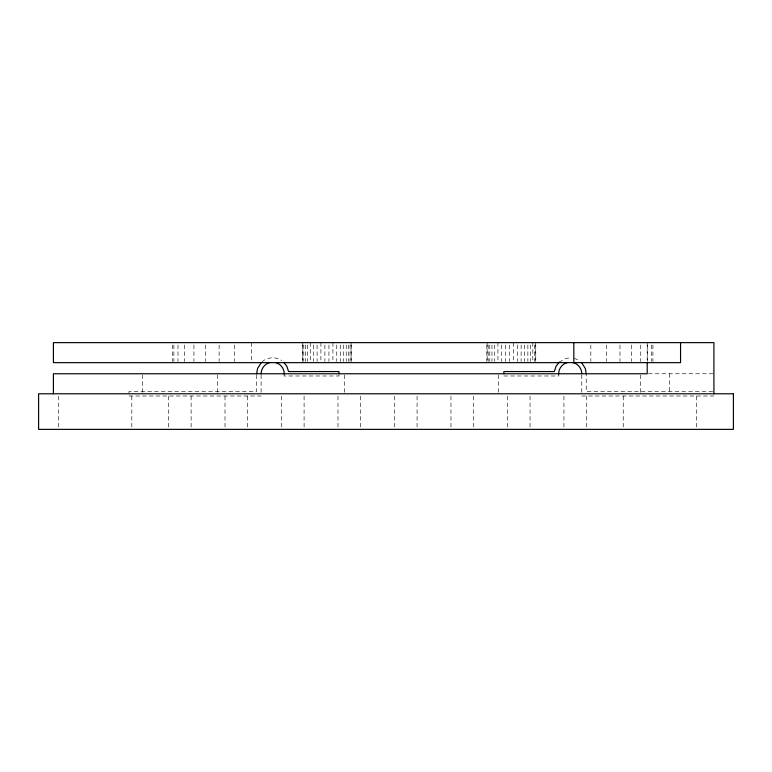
<?xml version="1.0" encoding="UTF-8"?>
<svg xmlns="http://www.w3.org/2000/svg" width="772" height="772" viewBox="0 0 772 772"><rect width="100%" height="100%" fill="white"/><g stroke="black" fill="none" stroke-linecap="round" stroke-linejoin="round"><path stroke-width="0.58" stroke-dasharray="3.86 2.9" d="M284.241 374.082L284.028 375.993L339.005 375.993L339.005 373.764M559.131 362.213L566.03 358.314L571.328 357.793M261.92 361.914C267.218 357.021 275.768 356.423 281.693 360.534M648.393 373.764L713.917 373.764M503.884 375.993L558.86 375.993L558.648 374.082M712.71 391.558L586.218 391.558L586.218 373.764M128.972 396.007L261.119 396.007M581.77 396.007L713.917 396.007M573.963 358.198L578.846 360.292M696.682 396.152L696.682 426.993M669.44 373.764L669.44 392.61M652.909 344.988L652.909 361.47M651.539 344.988L651.539 361.47M647.457 344.988L647.457 361.47M647.197 342.633L647.197 360.592M640.741 344.988L640.741 361.47M640.306 374.941L640.306 393.788M631.515 344.988L631.515 361.47M623.245 396.152L623.245 426.993M619.974 344.988L619.974 361.47M606.329 344.988L606.329 361.47M590.841 344.988L590.841 361.47M586.527 396.152L586.527 426.993M581.77 374.941L581.77 394.839M563.936 396.152L563.936 426.993M535.758 344.988L535.758 361.47M535.43 342.633L535.43 361.47M534.436 344.988L534.436 361.47M532.815 342.633L532.815 361.47M530.605 344.988L530.605 361.47M530.046 396.152L530.046 426.993M527.865 344.988L527.865 361.47M524.68 344.988L524.68 361.47M521.129 344.988L521.129 361.47M517.308 344.988L517.308 361.47M513.322 342.633L513.322 361.47M509.279 344.988L509.279 361.47M507.445 396.152L507.445 426.993M505.293 344.988L505.293 361.47M501.472 344.988L501.472 361.47M498.509 374.941L498.509 393.788M497.921 342.633L497.921 361.47M494.736 344.988L494.736 361.47M491.996 344.988L491.996 361.47M489.786 344.988L489.786 361.47M488.165 344.988L488.165 361.47M487.171 342.633L487.171 361.47M486.842 344.988L486.842 361.47M473.554 396.152L473.554 426.993M450.964 396.152L450.964 426.993M417.073 396.152L417.073 426.993M394.473 396.152L394.473 426.993M360.582 396.152L360.582 426.993M351.376 344.988L351.376 361.47M351.048 342.633L351.048 361.47M350.054 344.988L350.054 361.47M348.433 344.988L348.433 361.47M346.223 344.988L346.223 361.47M344.38 374.941L344.38 393.788M343.482 344.988L343.482 361.47M340.298 344.988L340.298 361.47M337.982 396.152L337.982 426.993M336.746 344.988L336.746 361.47M332.925 342.633L332.925 361.47M328.94 344.988L328.94 361.47M324.896 344.988L324.896 361.47M320.911 342.633L320.911 361.47M317.089 344.988L317.089 361.47M313.538 344.988L313.538 361.47M310.354 342.633L310.354 361.47M307.613 344.988L307.613 361.47M305.403 344.988L305.403 361.47M304.091 396.152L304.091 426.993M303.782 344.988L303.782 361.47M302.798 342.633L302.798 361.47M302.46 344.988L302.46 361.47M281.5 396.152L281.5 426.993M261.119 374.941L261.119 392.494M256.671 374.951L256.671 391.558L128.972 391.558L128.972 394.897M251.614 342.633L251.614 362.647M247.609 396.152L247.609 426.993M234.601 344.988L234.601 361.47M225.009 396.152L225.009 426.993M219.113 344.988L219.113 361.47M217.376 374.941L217.376 393.788M205.468 344.988L205.468 361.47M193.926 344.988L193.926 361.47M191.118 396.152L191.118 426.993M184.701 344.988L184.701 361.47M177.985 344.988L177.985 361.47M173.903 344.988L173.903 361.47M172.532 344.988L172.532 361.47M168.518 396.152L168.518 426.993M142.366 374.941L142.366 392.61M131.809 396.152L131.809 426.993M58.373 396.152L58.373 426.993"/><path stroke-width="1.16" d="M558.648 374.082C558.465 368.881 562.161 363.911 567.198 362.599M256.671 373.764L257.558 368.524L261.322 362.56M261.119 373.764C261.071 368.562 264.902 363.699 269.968 362.531M559.131 362.213L555.956 366.478L554.354 371.544L503.884 371.544L503.884 373.764M572.921 362.531C577.987 363.699 581.818 368.562 581.77 373.764M275.7 362.599C280.728 363.911 284.434 368.881 284.241 374.082M581.577 362.56L585.34 368.524L586.218 373.764M283.768 362.213L286.943 366.478L288.545 371.544L339.005 371.544L339.005 373.764M713.917 393.788L713.917 342.633L53.413 342.633L53.413 362.647L680.557 362.647L680.557 342.633M647.197 362.994L647.197 373.764L53.413 373.764L53.413 393.788M573.828 342.633L573.828 362.647M733.4 393.788L38.6 393.788L38.6 429.367L733.4 429.367L733.4 393.788"/></g></svg>
